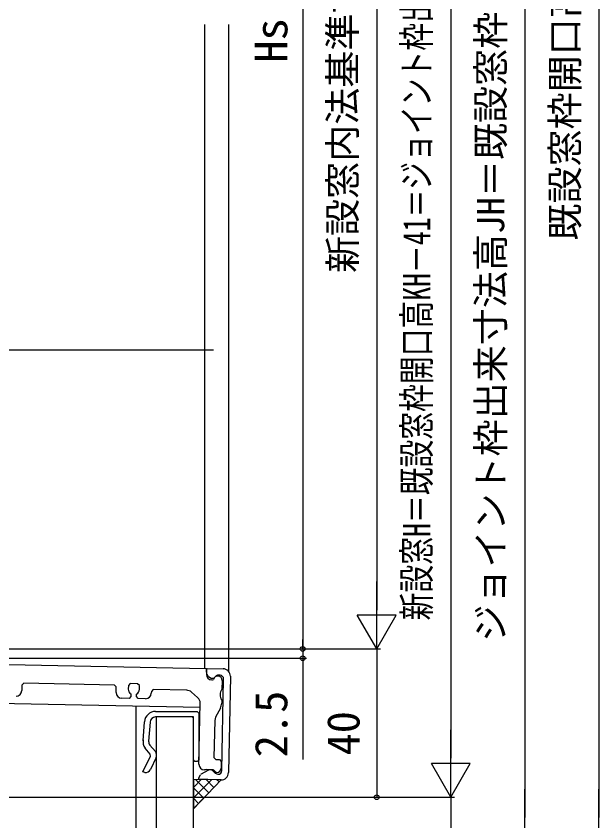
# Model space of a CAD drawing. Units: millimetres, scale not verified. Extents: x -525 to 525, y -783 to 778.
# Drawn here: x 85.6 to 243, y 2.7 to 219.8 of the extents above; entities that cross this region are included whole.
import ezdxf
from ezdxf.enums import TextEntityAlignment as Align

# ---------------------------------------------------------------- set-up
doc = ezdxf.new("R2010")
doc.units = ezdxf.units.MM
doc.header["$LTSCALE"] = 4
for name, color, linetype in [('0-2_YKK_11', 7, 'Continuous'), ('0-4_YKK_12', 2, 'Continuous'), ('0-6_YKK_D', 6, 'Continuous'), ('0-8_YSS_K', 3, 'Continuous')]:
    doc.layers.add(name, color=color, linetype=linetype)
doc.styles.add('ＭＳ ゴシック', font='')
doc.styles.get('ＭＳ ゴシック').set_extended_font_data('MS Gothic')

msp = doc.modelspace()

# ---------------------------------------------------------------- linework, layer by layer
at = {"layer": '0-2_YKK_11'}
for p, q in [((143.476, 41.695), (142.956, 15.7)), ((141.166, 16.236), (141.66, 40.931)), ((141.252, 40.534), (141.206, 38.239)), ((134.64, 35.97), (132.945, 37.441)), ((141.146, 35.24), (141.131, 34.466)), ((135, 17.959), (135.329, 34.419)), ((119.908, 24.279), (120.29, 29.446)), ((121.786, 29.335), (121.407, 24.204)), ((121.754, 23.128), (123.215, 21.391)), ((123.412, 19.762), (121.862, 16.561)), ((137.552, 16.364), (135.443, 15.151))]:
    msp.add_line(p, q, dxfattribs=at)
for points in [[(12.542, 46.314), (136.817, 43.828), (137.013, 43.624), (136.997, 42.824), (136.985, 42.224)], [(136.997, 42.81), (137.013, 43.624), (137.217, 43.82), (141.516, 43.734)], [(138.234, 41.116), (138.269, 41.089), (137.612, 41.569), (137.474, 41.682)], [(140.68, 41.95), (139.987, 41.964), (139.631, 41.825), (138.91, 41.132), (138.269, 41.089)], [(112.632, 37.31), (112.662, 38.81), (112.172, 39.32), (87.677, 39.81), (87.167, 39.32), (87.137, 37.82)], [(118.901, 38.185), (118.921, 39.185), (118.431, 39.695), (116.431, 39.735), (115.921, 39.245), (115.901, 38.245)], [(138.455, 40.695), (138.679, 40.69), (138.877, 40.843)], [(116.625, 36.931), (116.611, 36.231), (116.101, 35.741), (114.102, 35.781)], [(131.674, 37.93), (122.65, 38.11), (122.14, 37.62), (122.13, 37.12)], [(120.6, 35.651), (118.601, 35.691), (118.111, 36.201), (118.125, 36.901)], [(140.771, 33.101), (139.477, 30.703), (139.237, 29.793), (139.037, 19.781)], [(123.273, 32.224), (134.5, 32.224), (135, 31.724), (135, 19.124), (134.6, 18.724), (133.9, 18.724), (133.5, 19.124), (133.5, 30.424), (133.2, 30.724), (123.282, 30.724)], [(120.339, 15.735), (119.845, 15.869), (121.921, 20.131), (121.853, 20.676), (120.439, 22.342)], [(139.037, 19.779), (139.527, 19.269), (140.526, 19.249), (141.016, 18.739), (140.98, 16.939)], [(139.756, 15.764), (139.656, 15.766), (138.985, 16.324), (138.793, 16.483), (136.971, 16.52), (136.969, 16.42), (136.469, 16.43)], [(138.772, 16.191), (139.374, 15.564), (140.075, 15.257)], [(140.916, 13.74), (137.422, 13.81), (135.118, 13.856), (134.922, 14.06), (134.926, 14.295), (135.427, 15.142)]]:
    msp.add_lwpolyline(points, dxfattribs=at)
for centre, radius, start, end in [((141.476, 41.735), 2, 358.85424, 88.85424), ((138.485, 42.194), 1.5, 178.85424, 268.85424), ((138.496, 42.78), 1.5, 178.85424, 227.04392), ((140.048, 40.558), 1.205, 358.85424, 166.32857), ((140.66, 40.951), 1, 358.85424, 88.85424), ((85.637, 37.85), 1.5, 268.85424, 358.85424), ((114.132, 37.28), 1.5, 178.85424, 268.85424), ((117.401, 38.215), 1.5, 178.85424, 238.85424), ((117.401, 38.215), 1.5, 298.85424, 358.85424), ((120.63, 37.15), 1.5, 268.85424, 358.85424), ((131.634, 35.93), 2, 49.04867, 88.85424), ((143.176, 36.7), 2.5, 141.98434, 215.72413), ((133.329, 34.459), 2, 358.85424, 49.04867), ((138.131, 34.526), 3, 331.63813, 358.85424), ((123.282, 29.224), 3, 90, 175.76954), ((123.282, 29.224), 1.5, 90, 175.76954), ((122.9, 24.058), 3, 169.87585, 214.87585), ((122.903, 24.093), 1.5, 175.76954, 220.04831), ((122.066, 20.425), 1.5, 333.7645, 40.04831), ((136.499, 17.929), 1.5, 178.85424, 268.85424), ((120.517, 17.224), 1.5, 263.20652, 333.73747), ((138.051, 15.498), 1, 43.85424, 121.52803), ((139.78, 16.963), 1.2, 268.85424, 358.85424), ((140.167, 16.256), 1, 268.85424, 358.85424), ((140.956, 15.74), 2, 268.85424, 358.85424)]:
    msp.add_arc(centre, radius, start, end, dxfattribs=at)
at = {"layer": '0-4_YKK_12'}
for p, q in [((136.498, 217.56), (136.498, 43.834)), ((142.998, 217.56), (142.998, 43.032)), ((74.181, 34.579), (135.307, 33.356))]:
    msp.add_line(p, q, dxfattribs=at)
at = {"layer": '0-6_YKK_D'}
for p, q in [((242.998, 434.56), (242.998, 3.56)), ((222.998, 422.56), (222.998, 3.56)), ((202.998, 409.56), (202.998, 19.56)), ((162.998, 385.06), (162.998, 49.06)), ((182.998, 379.56), (182.998, 59.56)), ((182.998, 49.06), (182.998, 67.247)), ((182.998, 49.06), (177.748, 58.154)), ((188.248, 58.154), (177.748, 58.154)), ((182.998, 49.06), (188.248, 58.154)), ((162.998, 49.06), (162.998, 51.61)), ((26, 49.06), (183.998, 49.06)), ((26, 49.06), (183.998, 49.06)), ((26, 49.06), (163.998, 49.06)), ((26, 49.06), (163.998, 49.06)), ((162.998, 49.06), (162.998, 46.56)), ((182.998, 49.06), (182.998, 9.06)), ((25.75, 46.56), (163.998, 46.56)), ((162.998, 46.56), (162.998, 19.233)), ((202.998, 9.06), (202.998, 27.247)), ((202.998, 9.06), (197.748, 18.154)), ((208.248, 18.154), (197.748, 18.154)), ((202.998, 9.06), (208.248, 18.154)), ((222.998, -6.94), (222.998, 11.247)), ((242.998, -6.94), (242.998, 11.247)), ((11.5, 9.06), (203.998, 9.06)), ((11.5, 9.06), (203.998, 9.06)), ((11.5, 9.06), (183.998, 9.06))]:
    msp.add_line(p, q, dxfattribs=at)
for points in [[(-96.811, 166.452), (-95.329, 164.376), (-70.631, 129.781), (138.931, 129.781)], [(202.998, 9.06), (202.998, -6.94), (202.998, -28.149)]]:
    msp.add_lwpolyline(points, dxfattribs=at)
for centre in [(162.998, 49.06), (162.998, 49.06), (162.998, 46.56), (182.998, 9.06)]:
    msp.add_circle(centre, 0.637, dxfattribs=at)
at = {"layer": '0-8_YSS_K'}
for p, q in [((118, -110.392), (118, 33.702)), ((123.501, -110.393), (123.513, 30.724)), ((133.5, 30.724), (123.513, 30.724)), ((133.5, -110.393), (133.5, 30.724)), ((133.5, 11.715), (135.63, 13.846)), ((133.5, 8.887), (138.403, 13.791)), ((137.661, 10.27), (134.053, 13.877)), ((139.039, 11.721), (136.939, 13.82)), ((140.416, 13.171), (139.825, 13.762)), ((136.283, 8.819), (133.5, 11.603)), ((133.5, 6.058), (136.712, 9.271)), ((134.905, 7.369), (133.5, 8.774)), ((133.528, 5.918), (133.5, 5.946))]:
    msp.add_line(p, q, dxfattribs=at)
msp.add_lwpolyline([(140.956, 13.74), (133.5, 13.888), (133.5, 5.888)], close=True, dxfattribs=at)

# ---------------------------------------------------------------- texts
at = {"layer": '0-6_YKK_D', "style": 'ＭＳ ゴシック'}
for s, height, p in [('ジョイント枠出来寸法高JH＝既設窓枠開口高KH－12', 7.331, (219.634, 51.015)), ('新設窓内法基準寸法h', 7.331, (179.634, 150.498)), ('既設窓枠開口高KH', 7.331, (239.691, 159.231)), ('Hs', 8.798, (161.498, 207.242)), ('2.5', 8.798, (161.498, 19.847)), ('40', 8.798, (180.998, 20.333))]:
    msp.add_text(s, height=height, rotation=90, dxfattribs=at).set_placement(p, align=Align.BOTTOM_LEFT)
at = {"layer": '0-6_YKK_D', "style": 'ＭＳ ゴシック', "width": 0.75}
msp.add_text('新設窓H＝既設窓枠開口高KH－41＝ジョイント枠出来寸法高JH－29', height=7.331, rotation=90, dxfattribs=at).set_placement((199.634, 56.783), align=Align.BOTTOM_LEFT)

doc.saveas('drawing.dxf')
